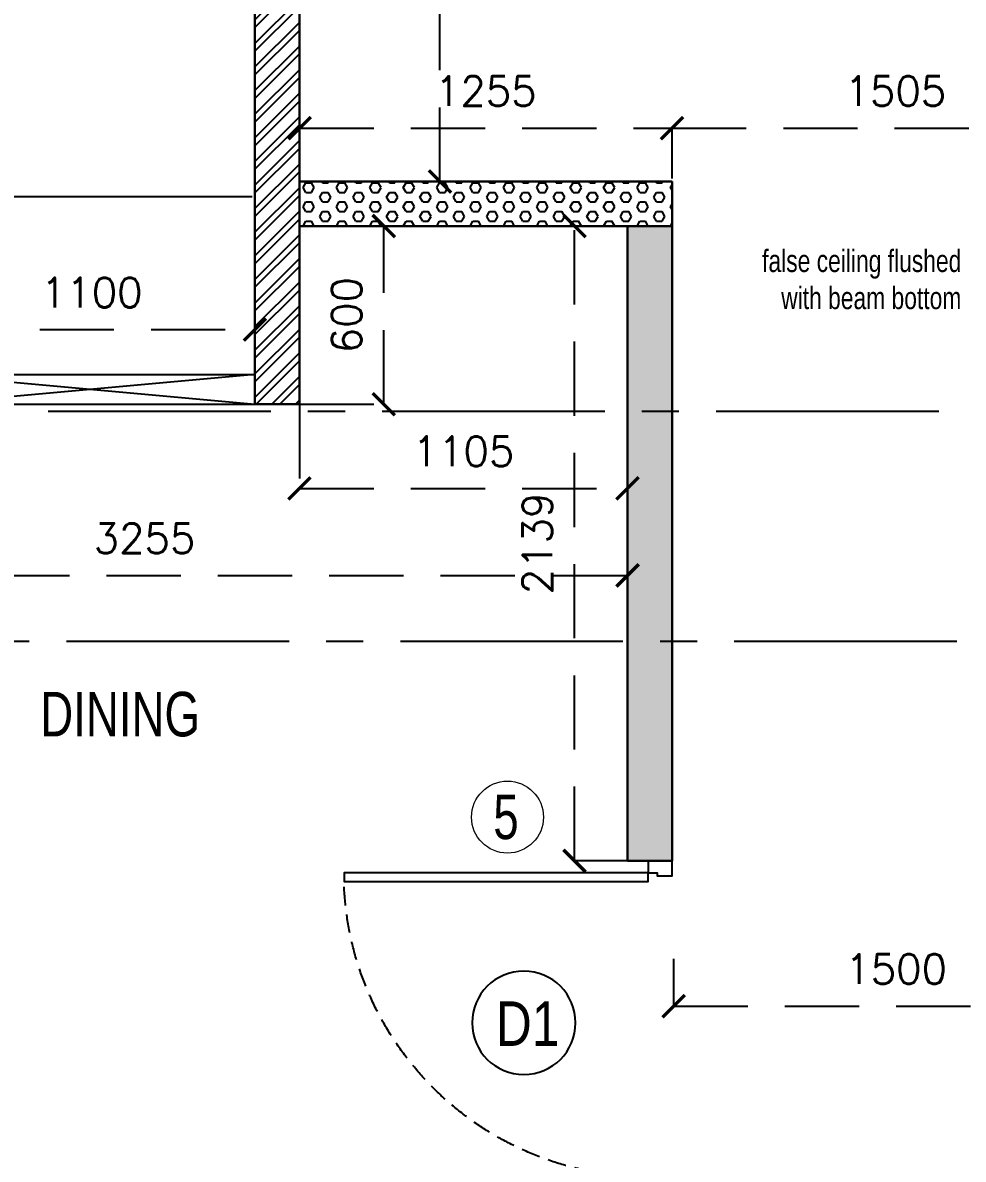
# Model space of a CAD drawing. Header units: millimetres. Extents: x 1180970 to 1231451, y -5737889 to -5695638.
# Drawn here: x 1204160 to 1207328, y -5724319 to -5720489 of the extents above; entities that cross this region are included whole.
import ezdxf
from ezdxf.enums import TextEntityAlignment as Align

# ---------------------------------------------------------------- set-up
doc = ezdxf.new("R2010")
doc.units = ezdxf.units.MM
doc.header["$LTSCALE"] = 1000
doc.header["$MEASUREMENT"] = 0
for name, pattern in [('2BHK-C$0$AUDIT_D_120904163729-0', [0]), ('2BHK-C$1$HIDDEN', [0.375, 0.25, -0.125]), ('AUDIT_D_120904163729-0', [0]), ('T8 - GROUND FLOOR CORE$0$HIDDEN', [0.375, 0.25, -0.125]), ('T8(T9 IS SIMILAR) - GROUND FLOOR - DIMENSION & TEXTING$0$HIDDEN', [0.375, 0.25, -0.125]), ('T8_REFUGE COLUMNS$0$CENTER2', [1.125, 0.75, -0.125, 0.125, -0.125])]:
    doc.linetypes.add(name, pattern=pattern)
doc.layers.get('0').update_dxf_attribs({"linetype": 'AUDIT_D_120904163729-0'})
for name, color, linetype in [('2BHK-C$0$A-DOOR-FULL', 2, 'Continuous'), ('2BHK-C$0$A-HATCH -160', 251, '2BHK-C$0$AUDIT_D_120904163729-0'), ('2BHK-C$0$a-KIT FIX', 251, 'Continuous'), ('2BHK-C$0$A-LINTEL', 5, '2BHK-C$1$HIDDEN'), ('T8 - GROUND FLOOR CORE$0$A-DIMENSIONS', 2, 'T8 - GROUND FLOOR CORE$0$HIDDEN'), ('T8(T9 IS SIMILAR) - GROUND FLOOR - DIMENSION & TEXTING$0$A-DIMENSIONS', 2, 'T8(T9 IS SIMILAR) - GROUND FLOOR - DIMENSION & TEXTING$0$HIDDEN'), ('T8(T9 IS SIMILAR) - GROUND FLOOR - DIMENSION & TEXTING$0$a-window-no', 125, 'Continuous'), ('T8_REFUGE COLUMNS$0$A-CENTERLINE', 193, 'T8_REFUGE COLUMNS$0$CENTER2')]:
    doc.layers.add(name, color=color, linetype=linetype)
for name, color, linetype, lineweight in [('2BHK-C$1$A-WALL- 160', 6, 'Continuous', 30), ('T8(T9 IS SIMILAR) - GROUND FLOOR - DIMENSION & TEXTING$0$a-Text', 4, 'Continuous', 0), ('T8(T9 IS SIMILAR) - GROUND FLOOR - DIMENSION & TEXTING$0$R0-18-10-2014-T1-1st Podium Floor Plan$0$Text', 2, 'Continuous', 0), ('T8(T9 IS SIMILAR) - GROUND FLOOR$0$D&W', 8, 'Continuous', 25)]:
    doc.layers.add(name, color=color, linetype=linetype, lineweight=lineweight)
doc.styles.add('T8 - GROUND FLOOR CORE$0$Romans 1', font='romans.shx', dxfattribs={"height": 100})
doc.styles.add('T8(T9 IS SIMILAR) - GROUND FLOOR - DIMENSION & TEXTING$0$ARIAL ARROW', font='swisscl.ttf')
doc.styles.add('T8(T9 IS SIMILAR) - GROUND FLOOR - DIMENSION & TEXTING$0$LODHA STANDERD', font='sanss___.ttf')
doc.styles.add('T8(T9 IS SIMILAR) - GROUND FLOOR - DIMENSION & TEXTING$0$Romans 1', font='romans.shx', dxfattribs={"height": 100})
doc.dimstyles.new('T8 - GROUND FLOOR CORE$0$ALPINE S', dxfattribs={"dimscale": 0, "dimtxt": 100, "dimasz": 75, "dimexe": 0, "dimexo": 0, "dimgap": 75, "dimtad": 1, "dimdec": 0, "dimzin": 0, "dimdsep": 46, "dimtxsty": 'T8 - GROUND FLOOR CORE$0$Romans 1', "dimblk": 'T8 - GROUND FLOOR CORE$0$_ArchTick', "dimcen": 0.09, "dimclrd": 256, "dimclre": 256, "dimclrt": 7, "dimadec": 0, "dimazin": 0, "dimtfac": 1, "dimtdec": 0, "dimtofl": 0, "dimtmove": 1, "dimatfit": 0, "dimldrblk": 'T8 - GROUND FLOOR CORE$0$_Open90', "dimfxl": 1, "dimtolj": 1, "dimtzin": 0, "dimarcsym": 0})
doc.dimstyles.new('T8(T9 IS SIMILAR) - GROUND FLOOR - DIMENSION & TEXTING$0$ALPINE S', dxfattribs={"dimscale": 0, "dimtxt": 100, "dimasz": 75, "dimexe": 0, "dimexo": 0, "dimgap": 75, "dimtad": 1, "dimdec": 0, "dimzin": 0, "dimdsep": 46, "dimtxsty": 'T8(T9 IS SIMILAR) - GROUND FLOOR - DIMENSION & TEXTING$0$Romans 1', "dimblk": 'T8(T9 IS SIMILAR) - GROUND FLOOR - DIMENSION & TEXTING$0$_ArchTick', "dimcen": 0.09, "dimclrd": 256, "dimclre": 256, "dimclrt": 7, "dimadec": 0, "dimazin": 0, "dimtfac": 1, "dimtdec": 0, "dimtofl": 0, "dimtmove": 1, "dimatfit": 0, "dimldrblk": 'T8(T9 IS SIMILAR) - GROUND FLOOR - DIMENSION & TEXTING$0$_Open90', "dimfxl": 1, "dimtolj": 1, "dimtzin": 0, "dimarcsym": 0})

# ---------------------------------------------------------------- blocks, each defined once
blk = doc.blocks.new('T8_REFUGE COLUMNS')
at = {"layer": 'T8_REFUGE COLUMNS$0$A-CENTERLINE'}
for p, q in [((1217370.3, -5721799.9), (1182156.9, -5721799.9)), ((1217431.8, -5722574.9), (1182156.9, -5722574.9))]:
    blk.add_line(p, q, dxfattribs=at)
blk = doc.blocks.new('T8 - GROUND FLOOR CORE$0$_ArchTick')
at = {"color": 0, "linetype": 'ByBlock', "const_width": 0.15}
blk.add_lwpolyline([(-0.5, -0.5), (0.5, 0.5)], dxfattribs=at)
blk = doc.blocks.new('*D201')
at = {"layer": 'T8 - GROUND FLOOR CORE$0$A-DIMENSIONS', "linetype": 'T8 - GROUND FLOOR CORE$0$HIDDEN', "lineweight": -2, "transparency": 16777216}
for p, q in [((1206352.3, -5723643.7), (1206352.3, -5723803.5)), ((1207852, -5723643.7), (1207852, -5723803.5))]:
    blk.add_line(p, q, dxfattribs=at)
at = {"layer": 'T8 - GROUND FLOOR CORE$0$A-DIMENSIONS', "lineweight": -2, "transparency": 16777216}
blk.add_line((1206352.3, -5723803.5), (1207852, -5723803.5), dxfattribs=at)
at = {"layer": 'T8 - GROUND FLOOR CORE$0$A-DIMENSIONS', "linetype": 'ByBlock', "lineweight": -2, "transparency": 16777216, "xscale": 75, "yscale": 75, "zscale": 75, "rotation": 180}
blk.add_blockref('T8 - GROUND FLOOR CORE$0$_ArchTick', (1206352.3, -5723803.5), dxfattribs=at)
at = {"layer": 'T8 - GROUND FLOOR CORE$0$A-DIMENSIONS', "linetype": 'ByBlock', "lineweight": -2, "transparency": 16777216, "xscale": 75, "yscale": 75, "zscale": 75}
blk.add_blockref('T8 - GROUND FLOOR CORE$0$_ArchTick', (1207852, -5723803.5), dxfattribs=at)
at = {"layer": 'T8 - GROUND FLOOR CORE$0$A-DIMENSIONS', "color": 7, "linetype": 'ByBlock', "transparency": 16777216, "insert": (1207102.1, -5723678.5), "char_height": 100, "attachment_point": 5, "style": 'T8 - GROUND FLOOR CORE$0$Romans 1'}
blk.add_mtext('\\A1;1500', dxfattribs=at)
blk = doc.blocks.new('T8 - GROUND FLOOR CORE$0$_Open90')
at = {"color": 0, "linetype": 'ByBlock', "lineweight": -2}
for p, q in [((0, 0), (-1, 0)), ((-0.5, 0.5), (0, 0)), ((0, 0), (-0.5, -0.5))]:
    blk.add_line(p, q, dxfattribs=at)
blk = doc.blocks.new('*D216')
at = {"layer": 'T8 - GROUND FLOOR CORE$0$A-DIMENSIONS', "linetype": 'T8 - GROUND FLOOR CORE$0$HIDDEN', "lineweight": -2, "transparency": 16777216}
for p, q in [((1205092.3, -5719224.2), (1205565.1, -5719224.2)), ((1205723.6, -5721024.7), (1205565.1, -5721024.7))]:
    blk.add_line(p, q, dxfattribs=at)
at = {"layer": 'T8 - GROUND FLOOR CORE$0$A-DIMENSIONS', "lineweight": -2, "transparency": 16777216}
blk.add_line((1205565.1, -5721024.7), (1205565.1, -5719224.2), dxfattribs=at)
at = {"layer": 'T8 - GROUND FLOOR CORE$0$A-DIMENSIONS', "linetype": 'ByBlock', "lineweight": -2, "transparency": 16777216, "xscale": 75, "yscale": 75, "zscale": 75}
for p, rotation in [((1205565.1, -5719224.2), 90), ((1205565.1, -5721024.7), 270)]:
    blk.add_blockref('T8 - GROUND FLOOR CORE$0$_ArchTick', p, dxfattribs=dict(at, rotation=rotation))
at = {"layer": 'T8 - GROUND FLOOR CORE$0$A-DIMENSIONS', "color": 7, "linetype": 'ByBlock', "transparency": 16777216, "insert": (1205440.1, -5720124.4), "char_height": 100, "attachment_point": 5, "rotation": 90, "style": 'T8 - GROUND FLOOR CORE$0$Romans 1'}
blk.add_mtext('\\A1;1801', dxfattribs=at)
blk = doc.blocks.new('*U278')
for points in [[(-1065, 0), (-1025, 0), (-1025, 30), (-1015, 30), (-1015, 80), (-1065, 80)], [(40, 0), (0, 0), (0, 30), (-10, 30), (-10, 80), (40, 80)], [(0, 0), (0, -1025), (-30, -1025), (-30, 0)]]:
    blk.add_lwpolyline(points, close=True)
at = {"color": 0, "linetype": 'ByBlock', "ltscale": 0.25}
blk.add_arc((1.5, 0.6), 1026.5, 180.0347, 267.627, dxfattribs=at)
blk = doc.blocks.new('2BHK-C')
at = {"layer": '2BHK-C$0$A-HATCH -160', "linetype": 'ByBlock'}
h = blk.add_hatch(dxfattribs=at)
h.set_pattern_fill('ANSI32', color=256, scale=150)
h.paths.add_polyline_path([(1144639.5, -5727491.3), (1144639.5, -5726805.5), (1144799.5, -5726805.5), (1144799.5, -5728524.6), (1145269.5, -5728524.6), (1145269.5, -5728684.6), (1144639.5, -5728684.6)])
h.paths.add_polyline_path([(1148159.2, -5727450.1), (1147999.2, -5727450.1), (1147999.2, -5726983.8), (1148159.2, -5726983.8)])
h.paths.add_polyline_path([(1148934.2, -5727450.1), (1148199.2, -5727450.1), (1148199.2, -5727610.1), (1148934.2, -5727610.1)])
h.paths.add_polyline_path([(1147369.5, -5728524.6), (1147999.2, -5728524.6), (1147999.2, -5728684.6), (1147369.5, -5728684.6)])
h.paths.add_polyline_path([(1151334.2, -5727450.1), (1151854.2, -5727450.1), (1151854.2, -5727610.1), (1151334.2, -5727610.1)])
h.paths.add_polyline_path([(1150449.2, -5721774.6), (1150449.2, -5719225), (1150599.2, -5719225.1), (1150599.2, -5721024.6), (1150599.2, -5721174.6), (1150599.2, -5721774.9)])
h.paths.add_polyline_path([(1146264.2, -5719574.6), (1146424.2, -5719574.6), (1146424.2, -5719226.4), (1146264.2, -5719226.4)])
h.paths.add_polyline_path([(1145789.1, -5722524.6), (1145949.1, -5722524.6), (1145949.1, -5721924.5), (1145789.1, -5721924.5)])
h.paths.add_polyline_path([(1144599.2, -5721924.5), (1144759.2, -5721924.5), (1144759.2, -5722524.6), (1144599.2, -5722524.6)])
h.paths.add_polyline_path([(1144599.2, -5723474.6), (1144599.2, -5723174.6), (1144759.2, -5723174.6), (1144759.3, -5723314.6), (1145789.1, -5723314.6), (1145789.1, -5723174.6), (1145949.1, -5723174.6), (1145949.1, -5723474.6)])
h.paths.add_polyline_path([(1145789.4, -5721837.4), (1145789.4, -5721677.1), (1145549.1, -5721677.1), (1145549.1, -5721837.4)])
h = blk.add_hatch(dxfattribs=at)
h.set_pattern_fill('HEX', color=256, scale=150)
h.set_pattern_definition([(0, (-54492.793, 0.138), (0, 32.47595264), [18.75, -37.5]), (120, (-54492.793, 0.138), (-28.125, -16.23797632), [18.75, -37.5]), (60, (-54474.043, 0.138), (-28.125, 16.23797632), [18.75, -37.5])])
h.paths.add_polyline_path([(1150599.2, -5721024.6), (1151854.2, -5721024.6), (1151854.2, -5721174.6), (1150599.2, -5721174.6)])
h = blk.add_hatch(dxfattribs=at)
h.set_pattern_fill('HEX', color=256, scale=150)
h.set_pattern_definition([(0, (-0.327, -0.904), (0, 32.47595264), [18.75, -37.5]), (120, (-0.327, -0.904), (-28.125, -16.23797632), [18.75, -37.5]), (60, (18.423, -0.904), (-28.125, 16.23797632), [18.75, -37.5])])
h.paths.add_polyline_path([(1151704.2, -5721174.6), (1151854.2, -5721174.6), (1151854.2, -5723313.7), (1151704.2, -5723313.7)])
h.paths.add_polyline_path([(1151704.1, -5727450.1), (1151854.2, -5727450.1), (1151854.2, -5724418.7), (1151704.1, -5724418.7)])
at = {"layer": '2BHK-C$0$a-KIT FIX'}
blk.add_line((1149349, -5721075.2, 0.4), (1150439.2, -5721074.8, 0.4), dxfattribs=at)
at = {"layer": '2BHK-C$0$A-LINTEL', "linetype": 'ByBlock'}
for p, q in [((1149349.2, -5721674.6, 0.4), (1150449.2, -5721674.6, 0.4)), ((1149349.2, -5721774.6, 0.4), (1150449.2, -5721774.6, 0.4))]:
    blk.add_line(p, q, dxfattribs=at)
at = {"layer": '2BHK-C$0$A-LINTEL', "linetype": 'ByBlock', "elevation": 0.4}
blk.add_lwpolyline([(1149349.2, -5721674.6), (1150449.1, -5721774.6), (1150449.2, -5721674.7), (1149349.2, -5721774.6)], close=True, dxfattribs=at)
at = {"layer": '2BHK-C$1$A-WALL- 160', "linetype": 'ByBlock'}
for p, q in [((1150449.2, -5719225.1, 0.4), (1150449.2, -5721774.6, 0.4)), ((1150599.2, -5719224.9, 0.4), (1150599.2, -5721024.6, 0.4)), ((1151854.2, -5721024.6, 0.4), (1150599.2, -5721024.6, 0.4)), ((1150599.2, -5721024.6, 0.4), (1150599.2, -5721774.9, 0.4)), ((1151854.2, -5723313.7, 0.4), (1151854.2, -5721024.6, 0.4)), ((1151854.2, -5721174.6, 0.4), (1150599.2, -5721174.6, 0.4)), ((1151704.2, -5723313.7, 0.4), (1151704.2, -5721174.6, 0.4)), ((1150449.2, -5721774.6, 0.4), (1150599.2, -5721774.6, 0.4)), ((1151704.2, -5723313.7, 0.4), (1151854.2, -5723313.7, 0.4))]:
    blk.add_line(p, q, dxfattribs=at)
at = {"layer": '2BHK-C$0$A-DOOR-FULL', "linetype": '2BHK-C$1$HIDDEN', "xscale": -1, "rotation": 270}
blk.add_blockref('*U278', (1151774.2, -5723353.7, 0.4), dxfattribs=at)
blk = doc.blocks.new('T8(T9 IS SIMILAR) - GROUND FLOOR - DIMENSION & TEXTING$0$_ArchTick')
at = {"color": 0, "linetype": 'ByBlock', "const_width": 0.15}
blk.add_lwpolyline([(-0.5, -0.5), (0.5, 0.5)], dxfattribs=at)
blk = doc.blocks.new('*D748')
at = {"layer": 'T8(T9 IS SIMILAR) - GROUND FLOOR - DIMENSION & TEXTING$0$A-DIMENSIONS', "linetype": 'T8(T9 IS SIMILAR) - GROUND FLOOR - DIMENSION & TEXTING$0$HIDDEN', "lineweight": -2, "transparency": 16777216}
for p, q in [((1205092.3, -5720913.5), (1205092.3, -5720844.6)), ((1206347, -5721014.7), (1206347, -5720844.6))]:
    blk.add_line(p, q, dxfattribs=at)
at = {"layer": 'T8(T9 IS SIMILAR) - GROUND FLOOR - DIMENSION & TEXTING$0$A-DIMENSIONS', "lineweight": -2, "transparency": 16777216}
blk.add_line((1205092.3, -5720844.6), (1206347, -5720844.6), dxfattribs=at)
at = {"layer": 'T8(T9 IS SIMILAR) - GROUND FLOOR - DIMENSION & TEXTING$0$A-DIMENSIONS', "linetype": 'ByBlock', "lineweight": -2, "transparency": 16777216, "xscale": 75, "yscale": 75, "zscale": 75, "rotation": 180}
blk.add_blockref('T8(T9 IS SIMILAR) - GROUND FLOOR - DIMENSION & TEXTING$0$_ArchTick', (1205092.3, -5720844.6), dxfattribs=at)
at = {"layer": 'T8(T9 IS SIMILAR) - GROUND FLOOR - DIMENSION & TEXTING$0$A-DIMENSIONS', "linetype": 'ByBlock', "lineweight": -2, "transparency": 16777216, "xscale": 75, "yscale": 75, "zscale": 75}
blk.add_blockref('T8(T9 IS SIMILAR) - GROUND FLOOR - DIMENSION & TEXTING$0$_ArchTick', (1206347, -5720844.6), dxfattribs=at)
at = {"layer": 'T8(T9 IS SIMILAR) - GROUND FLOOR - DIMENSION & TEXTING$0$A-DIMENSIONS', "color": 7, "linetype": 'ByBlock', "transparency": 16777216, "insert": (1205719.6, -5720719.6), "char_height": 100, "attachment_point": 5, "style": 'T8(T9 IS SIMILAR) - GROUND FLOOR - DIMENSION & TEXTING$0$Romans 1'}
blk.add_mtext('\\A1;1255', dxfattribs=at)
blk = doc.blocks.new('T8(T9 IS SIMILAR) - GROUND FLOOR - DIMENSION & TEXTING$0$_Open90')
at = {"color": 0, "linetype": 'ByBlock', "lineweight": -2}
for p, q in [((0, 0), (-1, 0)), ((-0.5, 0.5), (0, 0)), ((0, 0), (-0.5, -0.5))]:
    blk.add_line(p, q, dxfattribs=at)
blk = doc.blocks.new('*D733')
at = {"layer": 'T8(T9 IS SIMILAR) - GROUND FLOOR - DIMENSION & TEXTING$0$A-DIMENSIONS', "linetype": 'T8(T9 IS SIMILAR) - GROUND FLOOR - DIMENSION & TEXTING$0$HIDDEN', "lineweight": -2, "transparency": 16777216}
for p, q in [((1202942.3, -5722175.8), (1202942.3, -5722351.9)), ((1206197.3, -5722175.8), (1206197.3, -5722351.9))]:
    blk.add_line(p, q, dxfattribs=at)
at = {"layer": 'T8(T9 IS SIMILAR) - GROUND FLOOR - DIMENSION & TEXTING$0$A-DIMENSIONS', "lineweight": -2, "transparency": 16777216}
blk.add_line((1202942.3, -5722351.9), (1206197.3, -5722351.9), dxfattribs=at)
at = {"layer": 'T8(T9 IS SIMILAR) - GROUND FLOOR - DIMENSION & TEXTING$0$A-DIMENSIONS', "linetype": 'ByBlock', "lineweight": -2, "transparency": 16777216, "xscale": 75, "yscale": 75, "zscale": 75, "rotation": 180}
blk.add_blockref('T8(T9 IS SIMILAR) - GROUND FLOOR - DIMENSION & TEXTING$0$_ArchTick', (1202942.3, -5722351.9), dxfattribs=at)
at = {"layer": 'T8(T9 IS SIMILAR) - GROUND FLOOR - DIMENSION & TEXTING$0$A-DIMENSIONS', "linetype": 'ByBlock', "lineweight": -2, "transparency": 16777216, "xscale": 75, "yscale": 75, "zscale": 75}
blk.add_blockref('T8(T9 IS SIMILAR) - GROUND FLOOR - DIMENSION & TEXTING$0$_ArchTick', (1206197.3, -5722351.9), dxfattribs=at)
at = {"layer": 'T8(T9 IS SIMILAR) - GROUND FLOOR - DIMENSION & TEXTING$0$A-DIMENSIONS', "color": 7, "linetype": 'ByBlock', "transparency": 16777216, "insert": (1204569.8, -5722226.9), "char_height": 100, "attachment_point": 5, "style": 'T8(T9 IS SIMILAR) - GROUND FLOOR - DIMENSION & TEXTING$0$Romans 1'}
blk.add_mtext('\\A1;3255', dxfattribs=at)
blk = doc.blocks.new('T8(T9 IS SIMILAR) - GROUND FLOOR - DIMENSION & TEXTING$0$WINDOW TAG')
at = {"layer": 'T8(T9 IS SIMILAR) - GROUND FLOOR - DIMENSION & TEXTING$0$a-window-no'}
blk.add_circle((0, 0), 174.1, dxfattribs=at)
at = {"layer": 'T8(T9 IS SIMILAR) - GROUND FLOOR - DIMENSION & TEXTING$0$a-window-no', "style": 'T8(T9 IS SIMILAR) - GROUND FLOOR - DIMENSION & TEXTING$0$LODHA STANDERD'}
blk.add_attdef('WINDOW', text='', height=150, dxfattribs=at).set_placement((11.3, 2.8), align=Align.MIDDLE_CENTER)
blk = doc.blocks.new('*D422')
at = {"layer": 'T8(T9 IS SIMILAR) - GROUND FLOOR - DIMENSION & TEXTING$0$A-DIMENSIONS', "linetype": 'T8(T9 IS SIMILAR) - GROUND FLOOR - DIMENSION & TEXTING$0$HIDDEN', "lineweight": -2, "transparency": 16777216}
for p, q in [((1206197, -5721174.7), (1206018.5, -5721174.7)), ((1206197, -5723313.8), (1206018.5, -5723313.8))]:
    blk.add_line(p, q, dxfattribs=at)
at = {"layer": 'T8(T9 IS SIMILAR) - GROUND FLOOR - DIMENSION & TEXTING$0$A-DIMENSIONS', "lineweight": -2, "transparency": 16777216}
blk.add_line((1206018.5, -5723313.8), (1206018.5, -5721174.7), dxfattribs=at)
at = {"layer": 'T8(T9 IS SIMILAR) - GROUND FLOOR - DIMENSION & TEXTING$0$A-DIMENSIONS', "linetype": 'ByBlock', "lineweight": -2, "transparency": 16777216, "xscale": 75, "yscale": 75, "zscale": 75}
for p, rotation in [((1206018.5, -5721174.7), 90), ((1206018.5, -5723313.8), 270)]:
    blk.add_blockref('T8(T9 IS SIMILAR) - GROUND FLOOR - DIMENSION & TEXTING$0$_ArchTick', p, dxfattribs=dict(at, rotation=rotation))
at = {"layer": 'T8(T9 IS SIMILAR) - GROUND FLOOR - DIMENSION & TEXTING$0$A-DIMENSIONS', "color": 7, "linetype": 'ByBlock', "transparency": 16777216, "insert": (1205893.5, -5722244.3), "char_height": 100, "attachment_point": 5, "rotation": 90, "style": 'T8(T9 IS SIMILAR) - GROUND FLOOR - DIMENSION & TEXTING$0$Romans 1'}
blk.add_mtext('\\A1;2139', dxfattribs=at)
blk = doc.blocks.new('*D446')
at = {"layer": 'T8(T9 IS SIMILAR) - GROUND FLOOR - DIMENSION & TEXTING$0$A-DIMENSIONS', "linetype": 'T8(T9 IS SIMILAR) - GROUND FLOOR - DIMENSION & TEXTING$0$HIDDEN', "lineweight": -2, "transparency": 16777216}
for p, q in [((1205092, -5721174.7), (1205375.9, -5721174.7)), ((1205092, -5721775), (1205375.9, -5721775))]:
    blk.add_line(p, q, dxfattribs=at)
at = {"layer": 'T8(T9 IS SIMILAR) - GROUND FLOOR - DIMENSION & TEXTING$0$A-DIMENSIONS', "lineweight": -2, "transparency": 16777216}
blk.add_line((1205375.9, -5721775), (1205375.9, -5721174.7), dxfattribs=at)
at = {"layer": 'T8(T9 IS SIMILAR) - GROUND FLOOR - DIMENSION & TEXTING$0$A-DIMENSIONS', "linetype": 'ByBlock', "lineweight": -2, "transparency": 16777216, "xscale": 75, "yscale": 75, "zscale": 75}
for p, rotation in [((1205375.9, -5721174.7), 90), ((1205375.9, -5721775), 270)]:
    blk.add_blockref('T8(T9 IS SIMILAR) - GROUND FLOOR - DIMENSION & TEXTING$0$_ArchTick', p, dxfattribs=dict(at, rotation=rotation))
at = {"layer": 'T8(T9 IS SIMILAR) - GROUND FLOOR - DIMENSION & TEXTING$0$A-DIMENSIONS', "color": 7, "linetype": 'ByBlock', "transparency": 16777216, "insert": (1205250.9, -5721474.9), "char_height": 100, "attachment_point": 5, "rotation": 90, "style": 'T8(T9 IS SIMILAR) - GROUND FLOOR - DIMENSION & TEXTING$0$Romans 1'}
blk.add_mtext('\\A1;600', dxfattribs=at)
blk = doc.blocks.new('*D447')
at = {"layer": 'T8(T9 IS SIMILAR) - GROUND FLOOR - DIMENSION & TEXTING$0$A-DIMENSIONS', "linetype": 'T8(T9 IS SIMILAR) - GROUND FLOOR - DIMENSION & TEXTING$0$HIDDEN', "lineweight": -2, "transparency": 16777216}
for p, q in [((1205092, -5721775), (1205092, -5722058.8)), ((1206197, -5721775), (1206197, -5722058.8))]:
    blk.add_line(p, q, dxfattribs=at)
at = {"layer": 'T8(T9 IS SIMILAR) - GROUND FLOOR - DIMENSION & TEXTING$0$A-DIMENSIONS', "lineweight": -2, "transparency": 16777216}
blk.add_line((1205092, -5722058.8), (1206197, -5722058.8), dxfattribs=at)
at = {"layer": 'T8(T9 IS SIMILAR) - GROUND FLOOR - DIMENSION & TEXTING$0$A-DIMENSIONS', "linetype": 'ByBlock', "lineweight": -2, "transparency": 16777216, "xscale": 75, "yscale": 75, "zscale": 75, "rotation": 180}
blk.add_blockref('T8(T9 IS SIMILAR) - GROUND FLOOR - DIMENSION & TEXTING$0$_ArchTick', (1205092, -5722058.8), dxfattribs=at)
at = {"layer": 'T8(T9 IS SIMILAR) - GROUND FLOOR - DIMENSION & TEXTING$0$A-DIMENSIONS', "linetype": 'ByBlock', "lineweight": -2, "transparency": 16777216, "xscale": 75, "yscale": 75, "zscale": 75}
blk.add_blockref('T8(T9 IS SIMILAR) - GROUND FLOOR - DIMENSION & TEXTING$0$_ArchTick', (1206197, -5722058.8), dxfattribs=at)
at = {"layer": 'T8(T9 IS SIMILAR) - GROUND FLOOR - DIMENSION & TEXTING$0$A-DIMENSIONS', "color": 7, "linetype": 'ByBlock', "transparency": 16777216, "insert": (1205644.5, -5721933.8), "char_height": 100, "attachment_point": 5, "style": 'T8(T9 IS SIMILAR) - GROUND FLOOR - DIMENSION & TEXTING$0$Romans 1'}
blk.add_mtext('\\A1;1105', dxfattribs=at)
blk = doc.blocks.new('*D461')
at = {"layer": 'T8(T9 IS SIMILAR) - GROUND FLOOR - DIMENSION & TEXTING$0$A-DIMENSIONS', "linetype": 'T8(T9 IS SIMILAR) - GROUND FLOOR - DIMENSION & TEXTING$0$HIDDEN', "lineweight": -2, "transparency": 16777216}
for p, q in [((1206347, -5721014.7), (1206347, -5720844.6)), ((1207852.1, -5721014.7), (1207852.1, -5720844.6))]:
    blk.add_line(p, q, dxfattribs=at)
at = {"layer": 'T8(T9 IS SIMILAR) - GROUND FLOOR - DIMENSION & TEXTING$0$A-DIMENSIONS', "lineweight": -2, "transparency": 16777216}
blk.add_line((1206347, -5720844.6), (1207852.1, -5720844.6), dxfattribs=at)
at = {"layer": 'T8(T9 IS SIMILAR) - GROUND FLOOR - DIMENSION & TEXTING$0$A-DIMENSIONS', "linetype": 'ByBlock', "lineweight": -2, "transparency": 16777216, "xscale": 75, "yscale": 75, "zscale": 75, "rotation": 180}
blk.add_blockref('T8(T9 IS SIMILAR) - GROUND FLOOR - DIMENSION & TEXTING$0$_ArchTick', (1206347, -5720844.6), dxfattribs=at)
at = {"layer": 'T8(T9 IS SIMILAR) - GROUND FLOOR - DIMENSION & TEXTING$0$A-DIMENSIONS', "linetype": 'ByBlock', "lineweight": -2, "transparency": 16777216, "xscale": 75, "yscale": 75, "zscale": 75}
blk.add_blockref('T8(T9 IS SIMILAR) - GROUND FLOOR - DIMENSION & TEXTING$0$_ArchTick', (1207852.1, -5720844.6), dxfattribs=at)
at = {"layer": 'T8(T9 IS SIMILAR) - GROUND FLOOR - DIMENSION & TEXTING$0$A-DIMENSIONS', "color": 7, "linetype": 'ByBlock', "transparency": 16777216, "insert": (1207099.5, -5720719.6), "char_height": 100, "attachment_point": 5, "style": 'T8(T9 IS SIMILAR) - GROUND FLOOR - DIMENSION & TEXTING$0$Romans 1'}
blk.add_mtext('\\A1;1505', dxfattribs=at)
blk = doc.blocks.new('*D463')
at = {"layer": 'T8(T9 IS SIMILAR) - GROUND FLOOR - DIMENSION & TEXTING$0$A-DIMENSIONS', "linetype": 'T8(T9 IS SIMILAR) - GROUND FLOOR - DIMENSION & TEXTING$0$HIDDEN', "lineweight": -2, "transparency": 16777216}
for p, q in [((1203842, -5721674.7), (1203842, -5721523.6)), ((1204942, -5721674.9), (1204942, -5721523.6))]:
    blk.add_line(p, q, dxfattribs=at)
at = {"layer": 'T8(T9 IS SIMILAR) - GROUND FLOOR - DIMENSION & TEXTING$0$A-DIMENSIONS', "lineweight": -2, "transparency": 16777216}
blk.add_line((1203842, -5721523.6), (1204942, -5721523.6), dxfattribs=at)
at = {"layer": 'T8(T9 IS SIMILAR) - GROUND FLOOR - DIMENSION & TEXTING$0$A-DIMENSIONS', "linetype": 'ByBlock', "lineweight": -2, "transparency": 16777216, "xscale": 75, "yscale": 75, "zscale": 75, "rotation": 180}
blk.add_blockref('T8(T9 IS SIMILAR) - GROUND FLOOR - DIMENSION & TEXTING$0$_ArchTick', (1203842, -5721523.6), dxfattribs=at)
at = {"layer": 'T8(T9 IS SIMILAR) - GROUND FLOOR - DIMENSION & TEXTING$0$A-DIMENSIONS', "linetype": 'ByBlock', "lineweight": -2, "transparency": 16777216, "xscale": 75, "yscale": 75, "zscale": 75}
blk.add_blockref('T8(T9 IS SIMILAR) - GROUND FLOOR - DIMENSION & TEXTING$0$_ArchTick', (1204942, -5721523.6), dxfattribs=at)
at = {"layer": 'T8(T9 IS SIMILAR) - GROUND FLOOR - DIMENSION & TEXTING$0$A-DIMENSIONS', "color": 7, "linetype": 'ByBlock', "transparency": 16777216, "insert": (1204392, -5721398.6), "char_height": 100, "attachment_point": 5, "style": 'T8(T9 IS SIMILAR) - GROUND FLOOR - DIMENSION & TEXTING$0$Romans 1'}
blk.add_mtext('\\A1;1100', dxfattribs=at)
blk = doc.blocks.new('T8 - GROUND FLOOR CORE')
at = {"layer": 'T8 - GROUND FLOOR CORE$0$A-DIMENSIONS', "linetype": 'ByBlock'}
dim = blk.add_linear_dim(base=(1205565.1363, -5719224.1658), p1=(1205723.602, -5721024.7138, -0.0243), p2=(1205092.2789, -5719224.1658, -0.0243), angle=90, dimstyle='T8 - GROUND FLOOR CORE$0$ALPINE S', override={"dimscale": 1, "dimfxl": 5, "dimarcsym": 1}, dxfattribs=at)
dim.commit()
dim.dimension.update_dxf_attribs({"geometry": '*D216', "text_midpoint": (1205440.1363, -5720124.4398)})
dim = blk.add_linear_dim(base=(1207852, -5723803.5), p1=(1206352.3, -5723643.7), p2=(1207852, -5723643.7), dimstyle='T8 - GROUND FLOOR CORE$0$ALPINE S', override={"dimscale": 1, "dimfxl": 5, "dimarcsym": 1}, dxfattribs=at)
dim.commit()
dim.dimension.update_dxf_attribs({"geometry": '*D201', "text_midpoint": (1207102.1, -5723678.5)})
blk = doc.blocks.new('T8(T9 IS SIMILAR) - GROUND FLOOR')
at = {"layer": 'T8(T9 IS SIMILAR) - GROUND FLOOR$0$D&W', "linetype": 'ByBlock'}
for name, p in [('T8_REFUGE COLUMNS', (0, 0)), ('T8 - GROUND FLOOR CORE', (0, 0)), ('2BHK-C', (54492.8, -0.1, 0))]:
    blk.add_blockref(name, p, dxfattribs=at)
blk = doc.blocks.new('T8(T9 IS SIMILAR) - GROUND FLOOR - DIMENSION & TEXTING')
at = {"layer": 'T8(T9 IS SIMILAR) - GROUND FLOOR - DIMENSION & TEXTING$0$a-Text'}
blk.add_circle((1205792.7, -5723166.5), 121.3, dxfattribs=at)
at = {"layer": 'T8(T9 IS SIMILAR) - GROUND FLOOR - DIMENSION & TEXTING$0$a-window-no'}
ref = blk.add_blockref('T8(T9 IS SIMILAR) - GROUND FLOOR - DIMENSION & TEXTING$0$WINDOW TAG', (1205847.8, -5723859.6), dxfattribs=dict(at, xscale=-1, rotation=180))
ref.add_attrib('WINDOW', 'D1', dxfattribs={"height": 150, "style": 'T8(T9 IS SIMILAR) - GROUND FLOOR - DIMENSION & TEXTING$0$LODHA STANDERD', "width": 0.8}).set_placement((1205860.5, -5723862.4), align=Align.MIDDLE_CENTER)
at = {"layer": 'T8(T9 IS SIMILAR) - GROUND FLOOR - DIMENSION & TEXTING$0$a-Text', "style": 'T8(T9 IS SIMILAR) - GROUND FLOOR - DIMENSION & TEXTING$0$ARIAL ARROW'}
for s, p in [('DINING', (1204218.6, -5722894.3)), ('5', (1205744.9, -5723240.4, 0.4))]:
    blk.add_text(s, height=150, dxfattribs=at).set_placement(p)
at = {"layer": 'T8(T9 IS SIMILAR) - GROUND FLOOR - DIMENSION & TEXTING$0$R0-18-10-2014-T1-1st Podium Floor Plan$0$Text', "insert": (1207321.6, -5721254.5, 0), "char_height": 75, "width": 815.992, "attachment_point": 3, "style": 'T8(T9 IS SIMILAR) - GROUND FLOOR - DIMENSION & TEXTING$0$ARIAL ARROW'}
blk.add_mtext('false ceiling flushed with beam bottom', dxfattribs=at)
at = {"layer": 'T8(T9 IS SIMILAR) - GROUND FLOOR - DIMENSION & TEXTING$0$A-DIMENSIONS', "linetype": 'ByBlock'}
for base, p1, p2, picture, middle in [((1206347, -5720844.6, 0), (1205092.3, -5720913.5, 0), (1206347, -5721014.7, 0.4), '*D748', (1205719.6, -5720719.6, 0)), ((1207852.1, -5720844.6), (1206347, -5721014.7, 0), (1207852.1, -5721014.7), '*D461', (1207099.5, -5720719.6)), ((1204942, -5721523.6), (1203842, -5721674.7, 0.4), (1204942, -5721674.9, 0.4), '*D463', (1204392, -5721398.6)), ((1206197, -5722058.8), (1205092, -5721775), (1206197, -5721775, 0.4), '*D447', (1205644.5, -5721933.8)), ((1206197.3, -5722351.9), (1202942.3, -5722175.8), (1206197.3, -5722175.8), '*D733', (1204569.8, -5722226.9))]:
    dim = blk.add_linear_dim(base=base, p1=p1, p2=p2, dimstyle='T8(T9 IS SIMILAR) - GROUND FLOOR - DIMENSION & TEXTING$0$ALPINE S', override={"dimscale": 1, "dimfxl": 5, "dimarcsym": 1}, dxfattribs=at)
    dim.commit()
    dim.dimension.update_dxf_attribs({"geometry": picture, "text_midpoint": middle})
for base, p1, p2, picture, middle in [((1205375.9, -5721174.7), (1205092, -5721775, 0.4), (1205092, -5721174.7, 0.4), '*D446', (1205250.9, -5721474.9)), ((1206018.5, -5721174.7), (1206197, -5723313.8, 0.4), (1206197, -5721174.7, 0.4), '*D422', (1205893.5, -5722244.3))]:
    dim = blk.add_linear_dim(base=base, p1=p1, p2=p2, angle=90, dimstyle='T8(T9 IS SIMILAR) - GROUND FLOOR - DIMENSION & TEXTING$0$ALPINE S', override={"dimscale": 1, "dimfxl": 5, "dimarcsym": 1}, dxfattribs=at)
    dim.commit()
    dim.dimension.update_dxf_attribs({"geometry": picture, "text_midpoint": middle})

msp = doc.modelspace()

# ---------------------------------------------------------------- block references
at = {"linetype": 'ByBlock'}
msp.add_blockref('T8(T9 IS SIMILAR) - GROUND FLOOR', (0, 0), dxfattribs=at)

# ---------------------------------------------------------------- next in the draw order: block references
msp.add_blockref('T8(T9 IS SIMILAR) - GROUND FLOOR - DIMENSION & TEXTING', (0, 0), dxfattribs=at)

doc.saveas('drawing.dxf')
